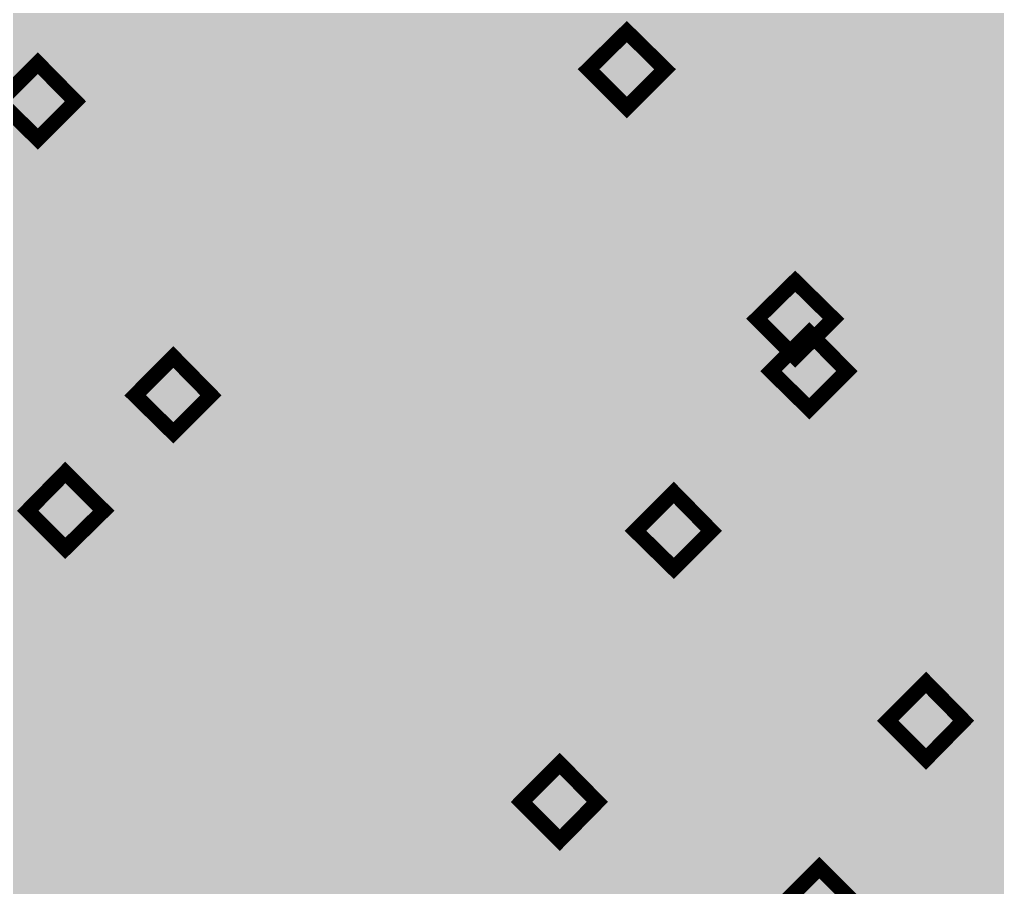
# Model space of a CAD drawing. Header units: millimetres. Extents: x 92 to 588, y 96 to 434.
# Drawn here: x 338.11 to 363.83, y 391.85 to 414.67 of the extents above; entities that cross this region are included whole.
import ezdxf

# ---------------------------------------------------------------- set-up
doc = ezdxf.new("R2010")
doc.units = ezdxf.units.MM
doc.layers.add('H', color=7, linetype='Continuous')
doc.layers.add('P', color=7, linetype='Continuous')

msp = doc.modelspace()

# ---------------------------------------------------------------- hatches: boundary and pattern name
at = {"layer": 'H', "linetype": 'Continuous'}
for points in [[(291.162, 223.903), (291.162, 433.788), (588.166, 433.788), (588.166, 223.903), (291.162, 223.903)], [(359.636, 413.627), (359.477, 413.644), (359.407, 413.679), (359.336, 413.715), (359.195, 413.803), (359.142, 413.856), (359.089, 413.926), (358.984, 414.12), (358.931, 414.226), (358.895, 414.35), (358.86, 414.632), (358.86, 414.808), (358.86, 414.967), (358.895, 415.285), (358.931, 415.408), (358.966, 415.549), (359.072, 415.778), (359.142, 415.884), (359.213, 415.99), (359.407, 416.131), (359.513, 416.202), (359.619, 416.237), (359.883, 416.308), (360.024, 416.308), (360.112, 416.308), (360.183, 416.29), (360.254, 416.29), (360.324, 416.272), (360.324, 415.937), (360.254, 415.955), (360.165, 415.99), (360.077, 416.008), (359.971, 416.008), (359.901, 416.008), (359.742, 415.973), (359.619, 415.92), (359.513, 415.849), (359.46, 415.796), (359.407, 415.726), (359.319, 415.602), (359.266, 415.443), (359.23, 415.249), (359.213, 415.143), (359.336, 414.967), (359.213, 414.897), (359.213, 414.861), (359.213, 414.826), (359.213, 414.597), (359.248, 414.385), (359.266, 414.297), (359.301, 414.226), (359.354, 414.103), (359.389, 414.05), (359.477, 413.979), (359.548, 413.926), (359.636, 413.909), (359.724, 413.909), (359.813, 413.909), (359.954, 413.962), (360.024, 414.015), (360.06, 414.05), (360.095, 414.085), (360.13, 414.173), (360.183, 414.35), (360.183, 414.491), (360.183, 414.579), (360.165, 414.703), (360.148, 414.755), (360.13, 414.808), (360.06, 414.914), (360.007, 414.949), (359.971, 414.967), (359.901, 415.002), (359.865, 415.02), (359.777, 415.038), (359.689, 415.038), (359.566, 415.038), (359.442, 415.002), (359.336, 414.967), (359.213, 415.143), (359.336, 415.214), (359.477, 415.267), (359.53, 415.302), (359.689, 415.32), (359.76, 415.32), (359.901, 415.32), (360.024, 415.285), (360.077, 415.267), (360.201, 415.214), (360.254, 415.161), (360.324, 415.108), (360.43, 414.985), (360.465, 414.897), (360.5, 414.808), (360.536, 414.614), (360.536, 414.508), (360.536, 414.42), (360.5, 414.226), (360.465, 414.138), (360.448, 414.068), (360.342, 413.926), (360.289, 413.856), (360.236, 413.803), (360.112, 413.715), (360.042, 413.679), (359.971, 413.644), (359.813, 413.627), (359.636, 413.627)], [(361.559, 413.627), (361.365, 413.627), (361.188, 413.662), (361.012, 413.697), (360.871, 413.768), (360.871, 414.138), (360.941, 414.103), (361.012, 414.068), (361.1, 414.032), (361.188, 413.997), (361.277, 413.962), (361.365, 413.944), (361.453, 413.926), (361.559, 413.926), (361.665, 413.926), (361.77, 413.962), (361.806, 413.979), (361.894, 414.032), (361.929, 414.068), (362, 414.156), (362.035, 414.262), (362.053, 414.367), (362.07, 414.491), (362.07, 414.561), (362.053, 414.667), (362.035, 414.72), (362, 414.773), (361.947, 414.844), (361.912, 414.861), (361.876, 414.897), (361.788, 414.949), (361.735, 414.967), (361.629, 414.985), (361.488, 414.985), (361.347, 414.985), (361.206, 414.967), (361.083, 414.949), (360.977, 414.932), (360.977, 416.255), (362.405, 416.255), (362.405, 415.955), (361.312, 415.955), (361.312, 415.267), (361.382, 415.267), (361.435, 415.267), (361.506, 415.285), (361.559, 415.285), (361.735, 415.267), (361.894, 415.249), (361.947, 415.232), (362.088, 415.161), (362.159, 415.126), (362.211, 415.073), (362.317, 414.949), (362.353, 414.879), (362.388, 414.791), (362.405, 414.614), (362.423, 414.491), (362.405, 414.403), (362.388, 414.226), (362.353, 414.156), (362.317, 414.068), (362.247, 413.926), (362.194, 413.873), (362.141, 413.821), (362, 413.715), (361.912, 413.679), (361.841, 413.662), (361.647, 413.627), (361.559, 413.627)], [(354.08, 412.357), (353.075, 413.362), (354.08, 414.35), (355.085, 413.362), (354.08, 412.357)], [(362.935, 413.679), (362.935, 414.173), (363.358, 414.173), (363.358, 413.679), (362.935, 413.679)], [(338.593, 411.528), (337.588, 412.515), (338.593, 413.521), (339.581, 412.515), (338.593, 411.528)], [(339.598, 410.116), (339.51, 410.116), (339.351, 410.152), (339.281, 410.187), (339.21, 410.205), (339.069, 410.293), (339.016, 410.363), (338.963, 410.434), (338.858, 410.61), (338.805, 410.734), (338.769, 410.857), (338.734, 411.139), (338.734, 411.316), (338.734, 411.475), (338.769, 411.774), (338.805, 411.916), (338.84, 412.057), (338.946, 412.286), (339.016, 412.392), (339.087, 412.48), (339.281, 412.639), (339.387, 412.692), (339.493, 412.745), (339.757, 412.798), (339.898, 412.815), (339.986, 412.798), (340.057, 412.798), (340.128, 412.78), (340.18, 412.762), (340.18, 412.445), (340.128, 412.462), (340.039, 412.48), (339.951, 412.498), (339.845, 412.515), (339.775, 412.498), (339.616, 412.48), (339.493, 412.427), (339.369, 412.339), (339.334, 412.286), (339.281, 412.233), (339.193, 412.092), (339.14, 411.933), (339.105, 411.757), (339.087, 411.651), (339.21, 411.457), (339.087, 411.404), (339.087, 411.369), (339.087, 411.316), (339.087, 411.281), (339.087, 411.228), (339.087, 411.104), (339.105, 410.893), (339.14, 410.804), (339.157, 410.716), (339.228, 410.593), (339.263, 410.557), (339.351, 410.469), (339.422, 410.434), (339.51, 410.416), (339.598, 410.399), (339.687, 410.416), (339.828, 410.469), (339.898, 410.522), (339.934, 410.557), (339.969, 410.593), (340.004, 410.681), (340.057, 410.857), (340.057, 410.998), (340.057, 411.069), (340.039, 411.21), (340.022, 411.263), (339.986, 411.316), (339.934, 411.404), (339.881, 411.457), (339.845, 411.475), (339.775, 411.51), (339.722, 411.528), (339.651, 411.545), (339.545, 411.545), (339.44, 411.528), (339.316, 411.51), (339.21, 411.457), (339.087, 411.651), (339.21, 411.722), (339.351, 411.774), (339.404, 411.792), (339.545, 411.827), (339.634, 411.827), (339.775, 411.827), (339.898, 411.792), (339.951, 411.774), (340.075, 411.722), (340.128, 411.669), (340.198, 411.616), (340.304, 411.475), (340.339, 411.404), (340.375, 411.316), (340.41, 411.122), (340.41, 411.016), (340.41, 410.91), (340.375, 410.734), (340.339, 410.646), (340.304, 410.557), (340.216, 410.416), (340.163, 410.363), (340.11, 410.31), (339.986, 410.222), (339.916, 410.187), (339.828, 410.152), (339.669, 410.116), (339.598, 410.116)], [(341.539, 410.116), (341.45, 410.116), (341.292, 410.152), (341.221, 410.187), (341.151, 410.205), (341.027, 410.293), (340.974, 410.363), (340.904, 410.434), (340.798, 410.61), (340.763, 410.734), (340.727, 410.857), (340.692, 411.139), (340.674, 411.316), (340.692, 411.475), (340.727, 411.774), (340.745, 411.916), (340.798, 412.057), (340.904, 412.286), (340.957, 412.392), (341.045, 412.48), (341.221, 412.639), (341.327, 412.692), (341.433, 412.745), (341.697, 412.798), (341.839, 412.815), (341.927, 412.798), (341.997, 412.798), (342.068, 412.78), (342.138, 412.762), (342.138, 412.445), (342.068, 412.462), (341.98, 412.48), (341.891, 412.498), (341.786, 412.515), (341.715, 412.498), (341.574, 412.48), (341.433, 412.427), (341.327, 412.339), (341.274, 412.286), (341.221, 412.233), (341.151, 412.092), (341.08, 411.933), (341.045, 411.757), (341.045, 411.651), (341.151, 411.457), (341.045, 411.404), (341.027, 411.369), (341.027, 411.316), (341.027, 411.281), (341.027, 411.228), (341.027, 411.104), (341.062, 410.893), (341.08, 410.804), (341.115, 410.716), (341.168, 410.593), (341.221, 410.557), (341.292, 410.469), (341.362, 410.434), (341.45, 410.416), (341.539, 410.399), (341.645, 410.416), (341.768, 410.469), (341.839, 410.522), (341.874, 410.557), (341.909, 410.593), (341.962, 410.681), (341.997, 410.857), (342.015, 410.998), (341.997, 411.069), (341.98, 411.21), (341.962, 411.263), (341.944, 411.316), (341.874, 411.404), (341.821, 411.457), (341.803, 411.475), (341.715, 411.51), (341.68, 411.528), (341.592, 411.545), (341.503, 411.545), (341.38, 411.528), (341.256, 411.51), (341.151, 411.457), (341.045, 411.651), (341.168, 411.722), (341.292, 411.774), (341.362, 411.792), (341.503, 411.827), (341.574, 411.827), (341.715, 411.827), (341.839, 411.792), (341.891, 411.774), (342.015, 411.722), (342.085, 411.669), (342.138, 411.616), (342.244, 411.475), (342.297, 411.404), (342.315, 411.316), (342.35, 411.122), (342.35, 410.91), (342.315, 410.734), (342.297, 410.646), (342.262, 410.557), (342.174, 410.416), (342.121, 410.363), (342.05, 410.31), (341.927, 410.222), (341.856, 410.187), (341.786, 410.152), (341.627, 410.116), (341.539, 410.116)], [(359.425, 407.629), (359.266, 407.665), (359.195, 407.682), (359.125, 407.718), (359.001, 407.806), (358.948, 407.859), (358.878, 407.929), (358.772, 408.123), (358.737, 408.247), (358.701, 408.353), (358.666, 408.652), (358.648, 408.811), (358.666, 408.988), (358.701, 409.287), (358.719, 409.428), (358.754, 409.552), (358.86, 409.799), (358.931, 409.905), (359.019, 409.993), (359.195, 410.152), (359.301, 410.205), (359.407, 410.258), (359.671, 410.31), (359.813, 410.31), (359.901, 410.31), (359.971, 410.31), (360.042, 410.293), (360.112, 410.275), (360.112, 409.94), (360.042, 409.975), (359.954, 409.993), (359.865, 410.011), (359.76, 410.011), (359.689, 410.011), (359.548, 409.993), (359.407, 409.94), (359.301, 409.852), (359.248, 409.799), (359.195, 409.746), (359.125, 409.605), (359.054, 409.446), (359.019, 409.252), (359.019, 409.146), (359.125, 408.97), (359.019, 408.899), (359.001, 408.864), (359.001, 408.829), (359.001, 408.617), (359.036, 408.388), (359.054, 408.3), (359.089, 408.229), (359.142, 408.106), (359.195, 408.053), (359.266, 407.982), (359.336, 407.947), (359.425, 407.912), (359.513, 407.912), (359.619, 407.912), (359.742, 407.964), (359.813, 408.017), (359.848, 408.053), (359.883, 408.106), (359.936, 408.194), (359.971, 408.37), (359.971, 408.511), (359.971, 408.582), (359.954, 408.723), (359.936, 408.776), (359.918, 408.829), (359.848, 408.917), (359.795, 408.952), (359.76, 408.988), (359.689, 409.023), (359.654, 409.023), (359.566, 409.04), (359.477, 409.04), (359.354, 409.04), (359.23, 409.005), (359.125, 408.97), (359.019, 409.146), (359.142, 409.234), (359.266, 409.287), (359.336, 409.305), (359.477, 409.323), (359.548, 409.34), (359.689, 409.323), (359.813, 409.305), (359.865, 409.287), (359.989, 409.217), (360.042, 409.182), (360.112, 409.129), (360.218, 408.988), (360.254, 408.899), (360.289, 408.829), (360.324, 408.635), (360.324, 408.529), (360.324, 408.423), (360.289, 408.229), (360.271, 408.158), (360.236, 408.07), (360.148, 407.929), (360.095, 407.876), (360.024, 407.806), (359.901, 407.718), (359.83, 407.682), (359.76, 407.665), (359.601, 407.629), (359.425, 407.629)], [(361.365, 407.629), (361.206, 407.665), (361.135, 407.682), (361.065, 407.718), (360.941, 407.806), (360.889, 407.859), (360.818, 407.929), (360.712, 408.123), (360.677, 408.247), (360.642, 408.353), (360.606, 408.652), (360.606, 408.988), (360.642, 409.287), (360.677, 409.428), (360.712, 409.552), (360.818, 409.799), (360.889, 409.905), (360.959, 409.993), (361.135, 410.152), (361.241, 410.205), (361.365, 410.258), (361.612, 410.31), (361.753, 410.31), (361.841, 410.31), (361.929, 410.31), (362, 410.293), (362.053, 410.275), (362.053, 409.94), (361.982, 409.975), (361.894, 409.993), (361.806, 410.011), (361.718, 410.011), (361.629, 410.011), (361.488, 409.993), (361.365, 409.94), (361.241, 409.852), (361.188, 409.799), (361.135, 409.746), (361.065, 409.605), (361.012, 409.446), (360.959, 409.252), (360.959, 409.146), (361.065, 408.97), (360.959, 408.899), (360.959, 408.864), (360.959, 408.793), (360.941, 408.741), (360.959, 408.617), (360.977, 408.388), (360.994, 408.3), (361.03, 408.229), (361.1, 408.106), (361.135, 408.053), (361.206, 407.982), (361.294, 407.947), (361.365, 407.912), (361.453, 407.912), (361.559, 407.912), (361.682, 407.964), (361.77, 408.017), (361.788, 408.053), (361.823, 408.106), (361.876, 408.194), (361.912, 408.37), (361.929, 408.511), (361.929, 408.582), (361.894, 408.723), (361.876, 408.776), (361.859, 408.829), (361.788, 408.917), (361.753, 408.952), (361.718, 408.988), (361.629, 409.023), (361.594, 409.023), (361.506, 409.04), (361.418, 409.04), (361.294, 409.04), (361.188, 409.005), (361.065, 408.97), (360.959, 409.146), (361.083, 409.234), (361.206, 409.287), (361.277, 409.305), (361.418, 409.323), (361.488, 409.34), (361.647, 409.323), (361.753, 409.305), (361.823, 409.287), (361.929, 409.217), (362, 409.182), (362.07, 409.129), (362.176, 408.988), (362.211, 408.899), (362.247, 408.829), (362.282, 408.635), (362.282, 408.529), (362.282, 408.423), (362.247, 408.229), (362.211, 408.158), (362.176, 408.07), (362.088, 407.929), (362.035, 407.876), (361.982, 407.806), (361.841, 407.718), (361.77, 407.682), (361.7, 407.665), (361.541, 407.629), (361.365, 407.629)], [(364.716, 407.682), (364.716, 408.564), (364.716, 408.846), (364.716, 409.852), (363.834, 408.846), (364.716, 408.846), (364.716, 408.564), (363.57, 408.564), (363.57, 408.935), (364.734, 410.258), (365.051, 410.258), (365.051, 408.846), (365.351, 408.846), (365.351, 408.564), (365.051, 408.564), (365.051, 407.682), (364.716, 407.682)], [(343.161, 405.636), (343.073, 405.636), (342.915, 405.654), (342.844, 405.689), (342.773, 405.724), (342.632, 405.813), (342.579, 405.865), (342.526, 405.936), (342.421, 406.13), (342.368, 406.236), (342.332, 406.359), (342.297, 406.659), (342.297, 406.818), (342.297, 406.977), (342.332, 407.294), (342.368, 407.435), (342.403, 407.559), (342.509, 407.788), (342.579, 407.894), (342.65, 408), (342.844, 408.141), (342.95, 408.211), (343.056, 408.264), (343.32, 408.317), (343.461, 408.317), (343.55, 408.317), (343.62, 408.3), (343.691, 408.3), (343.761, 408.282), (343.761, 407.947), (343.691, 407.982), (343.602, 408), (343.514, 408.017), (343.408, 408.017), (343.338, 408.017), (343.179, 407.982), (343.056, 407.929), (342.95, 407.859), (342.897, 407.806), (342.844, 407.735), (342.756, 407.612), (342.703, 407.453), (342.668, 407.259), (342.65, 407.153), (342.773, 406.977), (342.65, 406.906), (342.65, 406.871), (342.65, 406.836), (342.65, 406.606), (342.685, 406.395), (342.703, 406.306), (342.72, 406.236), (342.791, 406.112), (342.826, 406.059), (342.915, 405.989), (342.985, 405.954), (343.073, 405.918), (343.161, 405.918), (343.25, 405.918), (343.391, 405.971), (343.461, 406.024), (343.532, 406.095), (343.567, 406.201), (343.62, 406.359), (343.62, 406.5), (343.62, 406.589), (343.602, 406.712), (343.585, 406.783), (343.567, 406.836), (343.497, 406.924), (343.444, 406.959), (343.408, 406.977), (343.338, 407.03), (343.285, 407.03), (343.214, 407.047), (343.109, 407.047), (343.003, 407.047), (342.879, 407.012), (342.773, 406.977), (342.65, 407.153), (342.773, 407.241), (342.915, 407.294), (342.967, 407.312), (343.126, 407.329), (343.197, 407.329), (343.338, 407.329), (343.461, 407.312), (343.514, 407.294), (343.638, 407.224), (343.691, 407.188), (343.761, 407.118), (343.867, 406.994), (343.902, 406.906), (343.938, 406.818), (343.973, 406.624), (343.973, 406.518), (343.973, 406.43), (343.938, 406.236), (343.902, 406.148), (343.867, 406.077), (343.779, 405.936), (343.726, 405.865), (343.673, 405.813), (343.55, 405.724), (343.479, 405.689), (343.408, 405.671), (343.25, 405.636), (343.161, 405.636)], [(345.102, 405.636), (345.014, 405.636), (344.855, 405.654), (344.784, 405.689), (344.714, 405.724), (344.59, 405.813), (344.537, 405.865), (344.467, 405.936), (344.361, 406.13), (344.326, 406.236), (344.29, 406.359), (344.255, 406.659), (344.237, 406.818), (344.255, 406.977), (344.29, 407.294), (344.308, 407.435), (344.361, 407.559), (344.467, 407.788), (344.537, 407.894), (344.608, 408), (344.784, 408.141), (344.89, 408.211), (345.014, 408.264), (345.26, 408.317), (345.402, 408.317), (345.49, 408.317), (345.56, 408.3), (345.631, 408.3), (345.701, 408.282), (345.701, 407.947), (345.631, 407.982), (345.543, 408), (345.455, 408.017), (345.366, 408.017), (345.278, 408.017), (345.137, 407.982), (344.996, 407.929), (344.89, 407.859), (344.837, 407.806), (344.784, 407.735), (344.714, 407.612), (344.643, 407.453), (344.608, 407.259), (344.608, 407.153), (344.714, 406.977), (344.608, 406.906), (344.59, 406.871), (344.59, 406.8), (344.59, 406.747), (344.59, 406.606), (344.625, 406.395), (344.643, 406.306), (344.678, 406.236), (344.749, 406.112), (344.784, 406.059), (344.855, 405.989), (344.925, 405.954), (345.014, 405.918), (345.102, 405.918), (345.208, 405.918), (345.331, 405.971), (345.402, 406.024), (345.472, 406.095), (345.525, 406.201), (345.56, 406.359), (345.578, 406.5), (345.56, 406.589), (345.543, 406.712), (345.525, 406.783), (345.507, 406.836), (345.437, 406.924), (345.402, 406.959), (345.366, 406.977), (345.278, 407.03), (345.243, 407.03), (345.155, 407.047), (345.066, 407.047), (344.943, 407.047), (344.82, 407.012), (344.714, 406.977), (344.608, 407.153), (344.731, 407.241), (344.855, 407.294), (344.925, 407.312), (345.066, 407.329), (345.137, 407.329), (345.278, 407.329), (345.402, 407.312), (345.455, 407.294), (345.578, 407.224), (345.649, 407.188), (345.701, 407.118), (345.807, 406.994), (345.86, 406.906), (345.878, 406.818), (345.913, 406.624), (345.931, 406.518), (345.913, 406.43), (345.895, 406.236), (345.86, 406.148), (345.825, 406.077), (345.737, 405.936), (345.684, 405.865), (345.613, 405.813), (345.49, 405.724), (345.419, 405.689), (345.349, 405.671), (345.19, 405.636), (345.102, 405.636)], [(347.712, 405.636), (347.624, 405.636), (347.554, 405.654), (347.483, 405.671), (347.483, 406.007), (347.554, 405.971), (347.642, 405.954), (347.73, 405.936), (347.818, 405.936), (347.906, 405.936), (348.065, 405.954), (348.189, 406.024), (348.312, 406.095), (348.365, 406.148), (348.4, 406.218), (348.488, 406.342), (348.541, 406.518), (348.577, 406.694), (348.577, 406.8), (348.488, 406.977), (348.577, 407.047), (348.594, 407.118), (348.594, 407.329), (348.559, 407.541), (348.541, 407.629), (348.506, 407.718), (348.453, 407.841), (348.4, 407.894), (348.365, 407.929), (348.294, 407.982), (348.259, 408), (348.171, 408.035), (348.083, 408.035), (347.977, 408.035), (347.853, 407.982), (347.765, 407.929), (347.712, 407.841), (347.659, 407.753), (347.624, 407.576), (347.606, 407.435), (347.624, 407.365), (347.642, 407.224), (347.659, 407.171), (347.677, 407.118), (347.748, 407.03), (347.783, 406.994), (347.818, 406.959), (347.906, 406.924), (347.942, 406.924), (348.03, 406.906), (348.118, 406.906), (348.224, 406.906), (348.365, 406.941), (348.488, 406.977), (348.577, 406.8), (348.435, 406.712), (348.312, 406.659), (348.259, 406.642), (348.118, 406.624), (348.047, 406.624), (347.906, 406.624), (347.783, 406.642), (347.73, 406.659), (347.606, 406.73), (347.536, 406.765), (347.483, 406.818), (347.377, 406.959), (347.324, 407.03), (347.307, 407.118), (347.271, 407.312), (347.254, 407.435), (347.271, 407.523), (347.289, 407.7), (347.324, 407.788), (347.36, 407.876), (347.448, 408.017), (347.501, 408.07), (347.554, 408.123), (347.695, 408.229), (347.853, 408.282), (347.995, 408.317), (348.083, 408.317), (348.171, 408.317), (348.33, 408.282), (348.4, 408.264), (348.471, 408.229), (348.594, 408.141), (348.665, 408.088), (348.718, 408.017), (348.824, 407.823), (348.859, 407.718), (348.894, 407.594), (348.929, 407.294), (348.929, 407.135), (348.929, 406.977), (348.894, 406.659), (348.859, 406.518), (348.824, 406.377), (348.718, 406.148), (348.647, 406.042), (348.577, 405.954), (348.4, 405.795), (348.294, 405.742), (348.189, 405.689), (347.924, 405.636), (347.783, 405.636), (347.712, 405.636)], [(349.988, 405.636), (349.794, 405.636), (349.617, 405.671), (349.441, 405.707), (349.3, 405.777), (349.3, 406.148), (349.37, 406.112), (349.441, 406.077), (349.529, 406.042), (349.617, 406.007), (349.705, 405.971), (349.794, 405.954), (349.882, 405.936), (349.988, 405.936), (350.094, 405.936), (350.199, 405.971), (350.235, 405.989), (350.323, 406.042), (350.358, 406.095), (350.429, 406.165), (350.464, 406.271), (350.482, 406.377), (350.499, 406.5), (350.499, 406.571), (350.482, 406.694), (350.464, 406.73), (350.429, 406.783), (350.376, 406.853), (350.34, 406.871), (350.305, 406.906), (350.217, 406.959), (350.164, 406.977), (350.058, 406.994), (349.917, 406.994), (349.776, 406.994), (349.635, 406.977), (349.511, 406.959), (349.406, 406.941), (349.406, 408.264), (350.834, 408.264), (350.834, 407.964), (349.741, 407.964), (349.741, 407.277), (349.811, 407.277), (349.864, 407.294), (349.935, 407.294), (349.988, 407.294), (350.164, 407.277), (350.323, 407.259), (350.393, 407.241), (350.517, 407.171), (350.587, 407.135), (350.64, 407.083), (350.746, 406.959), (350.781, 406.888), (350.817, 406.818), (350.834, 406.624), (350.852, 406.5), (350.852, 406.412), (350.817, 406.236), (350.781, 406.165), (350.746, 406.077), (350.676, 405.936), (350.623, 405.883), (350.57, 405.83), (350.429, 405.724), (350.34, 405.689), (350.27, 405.671), (350.076, 405.636), (349.988, 405.636)], [(362.723, 407.682), (362.723, 408.176), (363.146, 408.176), (363.146, 407.682), (362.723, 407.682)], [(358.507, 405.795), (357.502, 406.8), (358.507, 407.788), (359.513, 406.8), (358.507, 405.795)], [(358.878, 404.437), (357.872, 405.424), (358.878, 406.43), (359.865, 405.424), (358.878, 404.437)], [(346.372, 405.689), (346.372, 406.183), (346.795, 406.183), (346.795, 405.689), (346.372, 405.689)], [(342.156, 403.802), (341.151, 404.789), (342.156, 405.795), (343.144, 404.789), (342.156, 403.802)], [(357.661, 401.95), (357.572, 401.95), (357.414, 401.985), (357.343, 402.003), (357.273, 402.038), (357.149, 402.126), (357.079, 402.179), (357.026, 402.249), (356.92, 402.443), (356.867, 402.549), (356.849, 402.673), (356.796, 402.973), (356.796, 403.131), (356.796, 403.308), (356.832, 403.608), (356.867, 403.749), (356.902, 403.872), (357.008, 404.119), (357.079, 404.225), (357.149, 404.313), (357.343, 404.472), (357.449, 404.525), (357.555, 404.578), (357.819, 404.631), (357.96, 404.631), (358.049, 404.631), (358.119, 404.631), (358.19, 404.613), (358.26, 404.595), (358.26, 404.26), (358.19, 404.296), (358.102, 404.313), (358.013, 404.331), (357.908, 404.331), (357.837, 404.331), (357.696, 404.313), (357.555, 404.243), (357.449, 404.172), (357.396, 404.119), (357.343, 404.066), (357.273, 403.925), (357.202, 403.766), (357.167, 403.572), (357.149, 403.467), (357.273, 403.29), (357.149, 403.22), (357.149, 403.184), (357.149, 403.149), (357.149, 403.061), (357.149, 402.937), (357.184, 402.708), (357.202, 402.62), (357.237, 402.549), (357.29, 402.426), (357.325, 402.373), (357.414, 402.302), (357.484, 402.267), (357.572, 402.232), (357.661, 402.232), (357.766, 402.232), (357.89, 402.285), (357.96, 402.338), (357.996, 402.373), (358.031, 402.426), (358.066, 402.514), (358.119, 402.69), (358.119, 402.832), (358.119, 402.902), (358.102, 403.043), (358.084, 403.096), (358.066, 403.149), (357.996, 403.237), (357.943, 403.273), (357.908, 403.308), (357.837, 403.343), (357.802, 403.343), (357.714, 403.361), (357.625, 403.361), (357.502, 403.361), (357.378, 403.325), (357.273, 403.29), (357.149, 403.467), (357.273, 403.555), (357.414, 403.608), (357.467, 403.625), (357.625, 403.643), (357.696, 403.643), (357.837, 403.643), (357.96, 403.625), (358.013, 403.608), (358.137, 403.537), (358.19, 403.502), (358.26, 403.449), (358.366, 403.308), (358.401, 403.22), (358.437, 403.149), (358.472, 402.955), (358.472, 402.832), (358.472, 402.743), (358.437, 402.549), (358.419, 402.479), (358.384, 402.391), (358.296, 402.249), (358.225, 402.197), (358.172, 402.126), (358.049, 402.038), (357.978, 402.003), (357.908, 401.985), (357.749, 401.95), (357.661, 401.95)], [(359.601, 401.95), (359.513, 401.95), (359.354, 401.985), (359.283, 402.003), (359.213, 402.038), (359.089, 402.126), (359.036, 402.179), (358.966, 402.249), (358.86, 402.443), (358.825, 402.549), (358.79, 402.673), (358.754, 402.973), (358.754, 403.131), (358.754, 403.308), (358.79, 403.608), (358.807, 403.749), (358.86, 403.872), (358.966, 404.119), (359.036, 404.225), (359.107, 404.313), (359.283, 404.472), (359.389, 404.525), (359.513, 404.578), (359.76, 404.631), (359.901, 404.631), (359.989, 404.631), (360.06, 404.631), (360.13, 404.613), (360.201, 404.595), (360.201, 404.26), (360.13, 404.296), (360.042, 404.313), (359.954, 404.331), (359.865, 404.331), (359.777, 404.331), (359.636, 404.313), (359.495, 404.243), (359.389, 404.172), (359.336, 404.119), (359.283, 404.066), (359.213, 403.925), (359.16, 403.766), (359.107, 403.572), (359.107, 403.467), (359.213, 403.29), (359.107, 403.22), (359.107, 403.184), (359.089, 403.149), (359.089, 402.937), (359.125, 402.708), (359.142, 402.62), (359.178, 402.549), (359.248, 402.426), (359.283, 402.373), (359.354, 402.302), (359.425, 402.267), (359.513, 402.232), (359.601, 402.232), (359.707, 402.232), (359.83, 402.285), (359.901, 402.338), (359.936, 402.373), (359.971, 402.426), (360.024, 402.514), (360.06, 402.69), (360.077, 402.832), (360.077, 402.902), (360.042, 403.043), (360.024, 403.096), (360.007, 403.149), (359.936, 403.237), (359.901, 403.273), (359.865, 403.308), (359.777, 403.343), (359.742, 403.343), (359.654, 403.361), (359.566, 403.361), (359.442, 403.361), (359.336, 403.325), (359.213, 403.29), (359.107, 403.467), (359.23, 403.555), (359.354, 403.608), (359.425, 403.625), (359.566, 403.643), (359.636, 403.643), (359.777, 403.643), (359.901, 403.625), (359.954, 403.608), (360.077, 403.537), (360.148, 403.502), (360.218, 403.449), (360.324, 403.308), (360.359, 403.22), (360.377, 403.149), (360.412, 402.955), (360.43, 402.832), (360.412, 402.743), (360.395, 402.549), (360.359, 402.479), (360.324, 402.391), (360.236, 402.249), (360.183, 402.197), (360.112, 402.126), (359.989, 402.038), (359.918, 402.003), (359.848, 401.985), (359.689, 401.95), (359.601, 401.95)], [(361.965, 402.003), (363.146, 404.278), (361.823, 404.278), (361.823, 404.578), (363.464, 404.578), (363.464, 404.19), (362.335, 402.003), (361.965, 402.003)], [(363.922, 402.003), (365.104, 404.278), (363.764, 404.278), (363.764, 404.578), (365.404, 404.578), (365.404, 404.19), (364.293, 402.003), (363.922, 402.003)], [(347.43, 400.979), (347.342, 400.997), (347.183, 401.015), (347.113, 401.05), (347.042, 401.085), (346.919, 401.173), (346.848, 401.226), (346.795, 401.297), (346.689, 401.491), (346.654, 401.597), (346.619, 401.72), (346.583, 402.003), (346.566, 402.179), (346.583, 402.338), (346.601, 402.638), (346.636, 402.779), (346.672, 402.92), (346.777, 403.149), (346.848, 403.255), (346.936, 403.343), (347.113, 403.502), (347.218, 403.555), (347.324, 403.608), (347.589, 403.661), (347.73, 403.678), (347.818, 403.678), (347.889, 403.661), (347.959, 403.661), (348.03, 403.643), (348.03, 403.308), (347.959, 403.325), (347.871, 403.361), (347.783, 403.378), (347.677, 403.378), (347.606, 403.378), (347.465, 403.343), (347.324, 403.29), (347.218, 403.202), (347.165, 403.149), (347.113, 403.096), (347.042, 402.973), (346.971, 402.796), (346.936, 402.62), (346.936, 402.514), (347.042, 402.32), (346.936, 402.267), (346.919, 402.232), (346.919, 402.197), (346.919, 401.967), (346.954, 401.756), (346.971, 401.667), (347.007, 401.579), (347.06, 401.456), (347.113, 401.42), (347.183, 401.35), (347.254, 401.297), (347.342, 401.279), (347.43, 401.262), (347.536, 401.279), (347.659, 401.332), (347.73, 401.385), (347.765, 401.42), (347.8, 401.456), (347.853, 401.544), (347.889, 401.72), (347.889, 401.861), (347.889, 401.95), (347.871, 402.073), (347.853, 402.126), (347.836, 402.179), (347.765, 402.285), (347.712, 402.32), (347.677, 402.338), (347.606, 402.373), (347.571, 402.391), (347.483, 402.408), (347.395, 402.408), (347.271, 402.408), (347.148, 402.373), (347.042, 402.32), (346.936, 402.514), (347.06, 402.585), (347.183, 402.638), (347.254, 402.673), (347.395, 402.69), (347.465, 402.69), (347.606, 402.69), (347.73, 402.655), (347.783, 402.638), (347.906, 402.585), (347.959, 402.532), (348.03, 402.479), (348.136, 402.338), (348.171, 402.267), (348.206, 402.179), (348.241, 401.985), (348.241, 401.879), (348.241, 401.773), (348.206, 401.597), (348.189, 401.509), (348.153, 401.42), (348.065, 401.279), (348.012, 401.226), (347.942, 401.173), (347.818, 401.085), (347.748, 401.05), (347.677, 401.015), (347.518, 400.997), (347.43, 400.979)], [(348.7, 401.032), (349.882, 403.325), (348.541, 403.325), (348.541, 403.625), (350.182, 403.625), (350.182, 403.237), (349.07, 401.032), (348.7, 401.032)], [(351.61, 401.032), (351.61, 401.403), (351.769, 401.562), (351.928, 401.72), (352.087, 401.861), (352.228, 402.02), (352.369, 402.179), (352.563, 402.443), (352.634, 402.549), (352.686, 402.638), (352.739, 402.849), (352.739, 402.955), (352.739, 403.061), (352.704, 403.131), (352.686, 403.184), (352.634, 403.237), (352.616, 403.273), (352.545, 403.325), (352.475, 403.343), (352.387, 403.378), (352.298, 403.378), (352.21, 403.378), (352.104, 403.361), (352.016, 403.325), (351.928, 403.29), (351.857, 403.273), (351.787, 403.22), (351.716, 403.184), (351.681, 403.149), (351.663, 403.519), (351.787, 403.572), (351.963, 403.625), (352.051, 403.643), (352.228, 403.678), (352.316, 403.678), (352.404, 403.678), (352.581, 403.661), (352.722, 403.608), (352.828, 403.537), (352.88, 403.484), (352.933, 403.431), (353.022, 403.325), (353.075, 403.202), (353.092, 403.043), (353.092, 402.973), (353.092, 402.814), (353.057, 402.69), (353.022, 402.567), (352.951, 402.443), (352.898, 402.338), (352.81, 402.232), (352.722, 402.108), (352.616, 402.003), (352.44, 401.826), (352.245, 401.632), (352.069, 401.456), (351.928, 401.332), (353.198, 401.332), (353.198, 401.032), (351.61, 401.032)], [(353.551, 401.032), (353.551, 401.403), (353.727, 401.562), (353.868, 401.72), (354.027, 401.861), (354.168, 402.02), (354.309, 402.179), (354.521, 402.443), (354.574, 402.549), (354.627, 402.638), (354.68, 402.849), (354.68, 402.955), (354.68, 403.061), (354.644, 403.131), (354.627, 403.184), (354.591, 403.237), (354.556, 403.273), (354.503, 403.325), (354.415, 403.343), (354.345, 403.378), (354.239, 403.378), (354.15, 403.378), (354.062, 403.361), (353.956, 403.325), (353.868, 403.29), (353.798, 403.273), (353.727, 403.22), (353.674, 403.184), (353.621, 403.149), (353.604, 403.519), (353.727, 403.572), (353.904, 403.625), (354.009, 403.643), (354.186, 403.678), (354.274, 403.678), (354.362, 403.678), (354.521, 403.661), (354.662, 403.608), (354.785, 403.537), (354.838, 403.484), (354.891, 403.431), (354.962, 403.325), (355.015, 403.202), (355.032, 403.043), (355.032, 402.973), (355.032, 402.814), (354.997, 402.69), (354.962, 402.567), (354.909, 402.443), (354.838, 402.338), (354.75, 402.232), (354.662, 402.108), (354.556, 402.003), (354.397, 401.826), (354.203, 401.632), (354.009, 401.456), (353.868, 401.332), (355.156, 401.332), (355.156, 401.032), (353.551, 401.032)], [(339.316, 400.768), (338.328, 401.756), (339.316, 402.761), (340.322, 401.756), (339.316, 400.768)], [(360.871, 402.003), (360.871, 402.496), (361.294, 402.496), (361.294, 402.003), (360.871, 402.003)], [(355.315, 400.239), (354.309, 401.226), (355.315, 402.232), (356.302, 401.226), (355.315, 400.239)], [(350.64, 401.032), (350.64, 401.526), (351.064, 401.526), (351.064, 401.032), (350.64, 401.032)], [(338.011, 398.281), (337.852, 398.316), (337.782, 398.334), (337.711, 398.369), (337.588, 398.457), (337.535, 398.51), (337.464, 398.598), (337.358, 398.775), (337.323, 398.898), (337.288, 399.022), (337.252, 399.304), (337.252, 399.639), (337.288, 399.939), (337.323, 400.08), (337.358, 400.221), (337.464, 400.45), (337.535, 400.556), (337.605, 400.644), (337.782, 400.803), (337.887, 400.856), (338.011, 400.909), (338.258, 400.962), (338.399, 400.962), (338.487, 400.962), (338.575, 400.962), (338.646, 400.944), (338.699, 400.927), (338.699, 400.609), (338.628, 400.627), (338.54, 400.644), (338.452, 400.662), (338.364, 400.662), (338.275, 400.662), (338.134, 400.644), (338.011, 400.591), (337.887, 400.503), (337.835, 400.45), (337.782, 400.397), (337.711, 400.256), (337.658, 400.098), (337.605, 399.903), (337.605, 399.798), (337.711, 399.621), (337.605, 399.568), (337.605, 399.515), (337.605, 399.48), (337.588, 399.445), (337.588, 399.392), (337.605, 399.268), (337.623, 399.057), (337.64, 398.969), (337.676, 398.88), (337.746, 398.757), (337.782, 398.722), (337.852, 398.633), (337.94, 398.598), (338.011, 398.563), (338.099, 398.563), (338.205, 398.563), (338.328, 398.616), (338.417, 398.686), (338.434, 398.722), (338.47, 398.757), (338.522, 398.845), (338.558, 399.022), (338.575, 399.163), (338.575, 399.233), (338.54, 399.374), (338.522, 399.427), (338.505, 399.48), (338.434, 399.568), (338.399, 399.604), (338.364, 399.639), (338.275, 399.674), (338.24, 399.692), (338.152, 399.692), (338.064, 399.709), (337.94, 399.692), (337.835, 399.674), (337.711, 399.621), (337.605, 399.798), (337.729, 399.886), (337.852, 399.939), (337.923, 399.956), (338.064, 399.992), (338.134, 399.992), (338.293, 399.974), (338.399, 399.956), (338.47, 399.939), (338.575, 399.886), (338.646, 399.833), (338.716, 399.78), (338.822, 399.639), (338.858, 399.568), (338.893, 399.48), (338.928, 399.286), (338.928, 399.18), (338.928, 399.074), (338.893, 398.898), (338.858, 398.81), (338.822, 398.722), (338.734, 398.581), (338.681, 398.528), (338.628, 398.475), (338.487, 398.369), (338.417, 398.351), (338.346, 398.316), (338.187, 398.281), (338.011, 398.281)], [(339.369, 398.334), (340.551, 400.609), (339.21, 400.609), (339.21, 400.927), (340.851, 400.927), (340.851, 400.538), (339.74, 398.334), (339.369, 398.334)], [(342.491, 398.334), (342.491, 398.598), (342.95, 398.598), (342.95, 400.327), (342.491, 400.327), (342.491, 400.574), (342.615, 400.574), (342.809, 400.609), (342.879, 400.644), (342.915, 400.662), (342.95, 400.715), (343.003, 400.838), (343.02, 400.927), (343.285, 400.927), (343.285, 398.598), (343.744, 398.598), (343.744, 398.334), (342.491, 398.334)], [(344.608, 398.281), (344.52, 398.298), (344.449, 398.298), (344.379, 398.316), (344.379, 398.651), (344.449, 398.633), (344.537, 398.616), (344.625, 398.581), (344.714, 398.581), (344.802, 398.581), (344.961, 398.616), (345.084, 398.669), (345.208, 398.757), (345.26, 398.81), (345.296, 398.863), (345.384, 399.004), (345.437, 399.163), (345.472, 399.339), (345.472, 399.445), (345.366, 399.639), (345.472, 399.692), (345.472, 399.762), (345.49, 399.815), (345.49, 399.851), (345.472, 399.992), (345.455, 400.203), (345.437, 400.292), (345.402, 400.362), (345.349, 400.503), (345.296, 400.538), (345.26, 400.591), (345.19, 400.644), (345.155, 400.662), (345.066, 400.68), (344.978, 400.697), (344.872, 400.68), (344.749, 400.627), (344.661, 400.574), (344.625, 400.538), (344.608, 400.503), (344.555, 400.397), (344.52, 400.239), (344.502, 400.098), (344.502, 400.009), (344.537, 399.886), (344.555, 399.833), (344.573, 399.78), (344.643, 399.674), (344.678, 399.639), (344.714, 399.621), (344.784, 399.586), (344.837, 399.568), (344.925, 399.551), (345.014, 399.551), (345.119, 399.551), (345.26, 399.586), (345.366, 399.639), (345.472, 399.445), (345.331, 399.357), (345.208, 399.304), (345.137, 399.286), (345.014, 399.268), (344.943, 399.268), (344.802, 399.268), (344.678, 399.304), (344.608, 399.321), (344.502, 399.374), (344.431, 399.427), (344.361, 399.48), (344.273, 399.604), (344.22, 399.692), (344.202, 399.78), (344.149, 399.974), (344.149, 400.186), (344.185, 400.362), (344.22, 400.45), (344.255, 400.521), (344.343, 400.662), (344.396, 400.733), (344.449, 400.785), (344.59, 400.874), (344.661, 400.909), (344.731, 400.944), (344.89, 400.962), (344.978, 400.979), (345.066, 400.962), (345.225, 400.944), (345.296, 400.909), (345.366, 400.874), (345.49, 400.785), (345.543, 400.733), (345.613, 400.662), (345.719, 400.486), (345.754, 400.362), (345.79, 400.239), (345.825, 399.956), (345.825, 399.78), (345.825, 399.621), (345.79, 399.321), (345.754, 399.18), (345.719, 399.039), (345.613, 398.792), (345.543, 398.704), (345.472, 398.598), (345.296, 398.457), (345.19, 398.387), (345.084, 398.351), (344.82, 398.298), (344.678, 398.281), (344.608, 398.281)], [(362.846, 397.064), (362.688, 397.099), (362.617, 397.134), (362.547, 397.152), (362.423, 397.24), (362.37, 397.311), (362.3, 397.381), (362.194, 397.558), (362.159, 397.681), (362.123, 397.804), (362.088, 398.087), (362.088, 398.263), (362.088, 398.422), (362.123, 398.722), (362.159, 398.863), (362.194, 399.004), (362.3, 399.233), (362.37, 399.339), (362.441, 399.427), (362.617, 399.586), (362.723, 399.639), (362.846, 399.692), (363.093, 399.745), (363.252, 399.762), (363.323, 399.762), (363.411, 399.745), (363.481, 399.745), (363.534, 399.727), (363.534, 399.392), (363.464, 399.41), (363.393, 399.427), (363.305, 399.445), (363.199, 399.463), (363.111, 399.463), (362.97, 399.427), (362.846, 399.374), (362.723, 399.286), (362.67, 399.233), (362.635, 399.18), (362.547, 399.039), (362.494, 398.88), (362.458, 398.704), (362.441, 398.598), (362.547, 398.404), (362.441, 398.351), (362.441, 398.316), (362.441, 398.281), (362.441, 398.228), (362.441, 398.175), (362.441, 398.051), (362.458, 397.84), (362.494, 397.752), (362.511, 397.663), (362.582, 397.54), (362.617, 397.505), (362.688, 397.434), (362.776, 397.381), (362.846, 397.363), (362.935, 397.346), (363.04, 397.363), (363.182, 397.416), (363.252, 397.469), (363.287, 397.505), (363.305, 397.54), (363.358, 397.628), (363.411, 397.804), (363.411, 397.946), (363.411, 398.016), (363.393, 398.157), (363.376, 398.21), (363.34, 398.263), (363.27, 398.351), (363.235, 398.404), (363.199, 398.422), (363.129, 398.457), (363.076, 398.475), (362.988, 398.492), (362.899, 398.492), (362.776, 398.475), (362.67, 398.457), (362.547, 398.404), (362.441, 398.598), (362.564, 398.669), (362.688, 398.722), (362.758, 398.739), (362.899, 398.775), (362.988, 398.775), (363.129, 398.775), (363.252, 398.739), (363.305, 398.722), (363.429, 398.669), (363.481, 398.616), (363.552, 398.563), (363.658, 398.422), (363.693, 398.351), (363.728, 398.263), (363.764, 398.069), (363.764, 397.963), (363.764, 397.857), (363.728, 397.681), (363.693, 397.593), (363.658, 397.505), (363.57, 397.363), (363.517, 397.311), (363.464, 397.258), (363.323, 397.169), (363.252, 397.134), (363.182, 397.099), (363.023, 397.064), (362.846, 397.064)], [(341.327, 398.334), (341.327, 398.828), (341.733, 398.828), (341.733, 398.334), (341.327, 398.334)], [(361.947, 395.229), (360.941, 396.235), (361.947, 397.24), (362.935, 396.235), (361.947, 395.229)], [(344.431, 393.853), (344.343, 393.853), (344.185, 393.889), (344.114, 393.924), (344.043, 393.942), (343.92, 394.03), (343.867, 394.1), (343.796, 394.171), (343.691, 394.347), (343.655, 394.471), (343.62, 394.594), (343.585, 394.876), (343.567, 395.053), (343.585, 395.212), (343.62, 395.511), (343.638, 395.653), (343.673, 395.794), (343.796, 396.023), (343.849, 396.129), (343.938, 396.217), (344.114, 396.376), (344.22, 396.429), (344.326, 396.482), (344.59, 396.534), (344.731, 396.552), (344.82, 396.534), (344.89, 396.534), (344.961, 396.517), (345.031, 396.517), (345.031, 396.182), (344.961, 396.199), (344.872, 396.217), (344.784, 396.235), (344.678, 396.252), (344.608, 396.252), (344.467, 396.217), (344.326, 396.164), (344.22, 396.076), (344.167, 396.023), (344.114, 395.97), (344.043, 395.829), (343.973, 395.67), (343.938, 395.494), (343.938, 395.388), (344.043, 395.194), (343.938, 395.141), (343.92, 395.07), (343.92, 394.841), (343.955, 394.629), (343.973, 394.541), (344.008, 394.453), (344.061, 394.33), (344.114, 394.294), (344.185, 394.224), (344.255, 394.171), (344.343, 394.153), (344.431, 394.136), (344.537, 394.153), (344.661, 394.206), (344.731, 394.259), (344.767, 394.294), (344.802, 394.33), (344.855, 394.418), (344.89, 394.594), (344.89, 394.735), (344.89, 394.806), (344.872, 394.947), (344.855, 395), (344.837, 395.053), (344.767, 395.141), (344.714, 395.194), (344.678, 395.212), (344.608, 395.247), (344.573, 395.264), (344.484, 395.282), (344.396, 395.282), (344.273, 395.264), (344.149, 395.247), (344.043, 395.194), (343.938, 395.388), (344.061, 395.458), (344.185, 395.511), (344.255, 395.529), (344.396, 395.564), (344.467, 395.564), (344.608, 395.564), (344.731, 395.529), (344.784, 395.511), (344.908, 395.458), (344.961, 395.406), (345.031, 395.353), (345.137, 395.212), (345.172, 395.141), (345.208, 395.053), (345.243, 394.859), (345.243, 394.753), (345.243, 394.647), (345.208, 394.471), (345.19, 394.383), (345.155, 394.294), (345.066, 394.153), (345.014, 394.1), (344.943, 394.047), (344.82, 393.959), (344.749, 393.924), (344.678, 393.889), (344.52, 393.853), (344.431, 393.853)], [(345.701, 393.906), (346.883, 396.199), (345.543, 396.199), (345.543, 396.499), (347.183, 396.499), (347.183, 396.111), (346.072, 393.906), (345.701, 393.906)], [(349.053, 393.853), (348.982, 393.871), (348.824, 393.871), (348.753, 393.906), (348.753, 394.224), (348.824, 394.206), (348.912, 394.188), (349, 394.171), (349.106, 394.153), (349.176, 394.171), (349.335, 394.188), (349.476, 394.241), (349.582, 394.33), (349.635, 394.383), (349.688, 394.435), (349.758, 394.577), (349.811, 394.735), (349.847, 394.929), (349.847, 395.018), (349.758, 395.212), (349.864, 395.264), (349.864, 395.335), (349.864, 395.388), (349.864, 395.441), (349.864, 395.564), (349.829, 395.776), (349.811, 395.864), (349.794, 395.935), (349.723, 396.076), (349.688, 396.111), (349.635, 396.164), (349.564, 396.217), (349.529, 396.235), (349.441, 396.252), (349.353, 396.27), (349.247, 396.252), (349.123, 396.199), (349.053, 396.146), (349.018, 396.111), (348.982, 396.076), (348.929, 395.988), (348.894, 395.811), (348.894, 395.67), (348.894, 395.582), (348.912, 395.458), (348.929, 395.406), (348.947, 395.353), (349.018, 395.264), (349.07, 395.212), (349.106, 395.194), (349.176, 395.159), (349.212, 395.141), (349.3, 395.123), (349.388, 395.123), (349.511, 395.141), (349.635, 395.176), (349.758, 395.212), (349.847, 395.018), (349.723, 394.947), (349.582, 394.894), (349.529, 394.859), (349.388, 394.841), (349.317, 394.841), (349.176, 394.841), (349.053, 394.876), (349, 394.894), (348.876, 394.947), (348.824, 395), (348.753, 395.053), (348.647, 395.194), (348.612, 395.264), (348.577, 395.353), (348.541, 395.547), (348.541, 395.653), (348.541, 395.758), (348.577, 395.935), (348.594, 396.023), (348.63, 396.093), (348.718, 396.235), (348.771, 396.305), (348.841, 396.358), (348.965, 396.446), (349.035, 396.482), (349.123, 396.517), (349.282, 396.552), (349.353, 396.552), (349.441, 396.552), (349.6, 396.517), (349.688, 396.482), (349.758, 396.464), (349.882, 396.376), (349.935, 396.323), (349.988, 396.235), (350.094, 396.058), (350.146, 395.935), (350.164, 395.829), (350.217, 395.529), (350.217, 395.353), (350.217, 395.194), (350.164, 394.894), (350.146, 394.753), (350.094, 394.612), (349.988, 394.365), (349.935, 394.277), (349.847, 394.171), (349.67, 394.03), (349.564, 393.959), (349.459, 393.924), (349.194, 393.871), (349.053, 393.853)], [(351.575, 393.906), (351.575, 394.806), (351.575, 395.07), (351.575, 396.093), (350.711, 395.07), (351.575, 395.07), (351.575, 394.806), (350.429, 394.806), (350.429, 395.159), (351.593, 396.499), (351.91, 396.499), (351.91, 395.07), (352.21, 395.07), (352.21, 394.806), (351.91, 394.806), (351.91, 393.906), (351.575, 393.906)], [(352.316, 393.095), (351.311, 394.1), (352.316, 395.106), (353.304, 394.1), (352.316, 393.095)], [(347.642, 393.906), (347.642, 394.4), (348.065, 394.4), (348.065, 393.906), (347.642, 393.906)], [(359.142, 390.378), (358.137, 391.366), (359.142, 392.372), (360.148, 391.366), (359.142, 390.378)]]:
    msp.add_hatch(color=7, dxfattribs=at).paths.add_polyline_path(points)

# ---------------------------------------------------------------- linework, layer by layer
at = {"layer": 'P', "color": 7, "const_width": 0.4}
for points in [[(353.075, 413.362), (354.08, 412.357), (355.085, 413.362), (354.08, 414.35), (353.075, 413.362), (353.075, 413.362)], [(337.588, 412.515), (338.593, 411.528), (339.581, 412.515), (338.593, 413.521), (337.588, 412.515), (337.588, 412.515)], [(357.502, 406.8), (358.507, 405.795), (359.513, 406.8), (358.507, 407.788), (357.502, 406.8), (357.502, 406.8)], [(357.872, 405.424), (358.878, 404.437), (359.865, 405.424), (358.878, 406.43), (357.872, 405.424), (357.872, 405.424)], [(341.151, 404.789), (342.156, 403.802), (343.144, 404.789), (342.156, 405.795), (341.151, 404.789), (341.151, 404.789)], [(338.328, 401.756), (339.316, 400.768), (340.322, 401.756), (339.316, 402.761), (338.328, 401.756), (338.328, 401.756)], [(354.309, 401.226), (355.315, 400.239), (356.302, 401.226), (355.315, 402.232), (354.309, 401.226), (354.309, 401.226)], [(360.941, 396.235), (361.947, 395.229), (362.935, 396.235), (361.947, 397.24), (360.941, 396.235), (360.941, 396.235)], [(351.311, 394.1), (352.316, 393.095), (353.304, 394.1), (352.316, 395.106), (351.311, 394.1), (351.311, 394.1)], [(358.137, 391.366), (359.142, 390.378), (360.148, 391.366), (359.142, 392.372), (358.137, 391.366), (358.137, 391.366)]]:
    msp.add_lwpolyline(points, dxfattribs=at)

doc.saveas('drawing.dxf')
